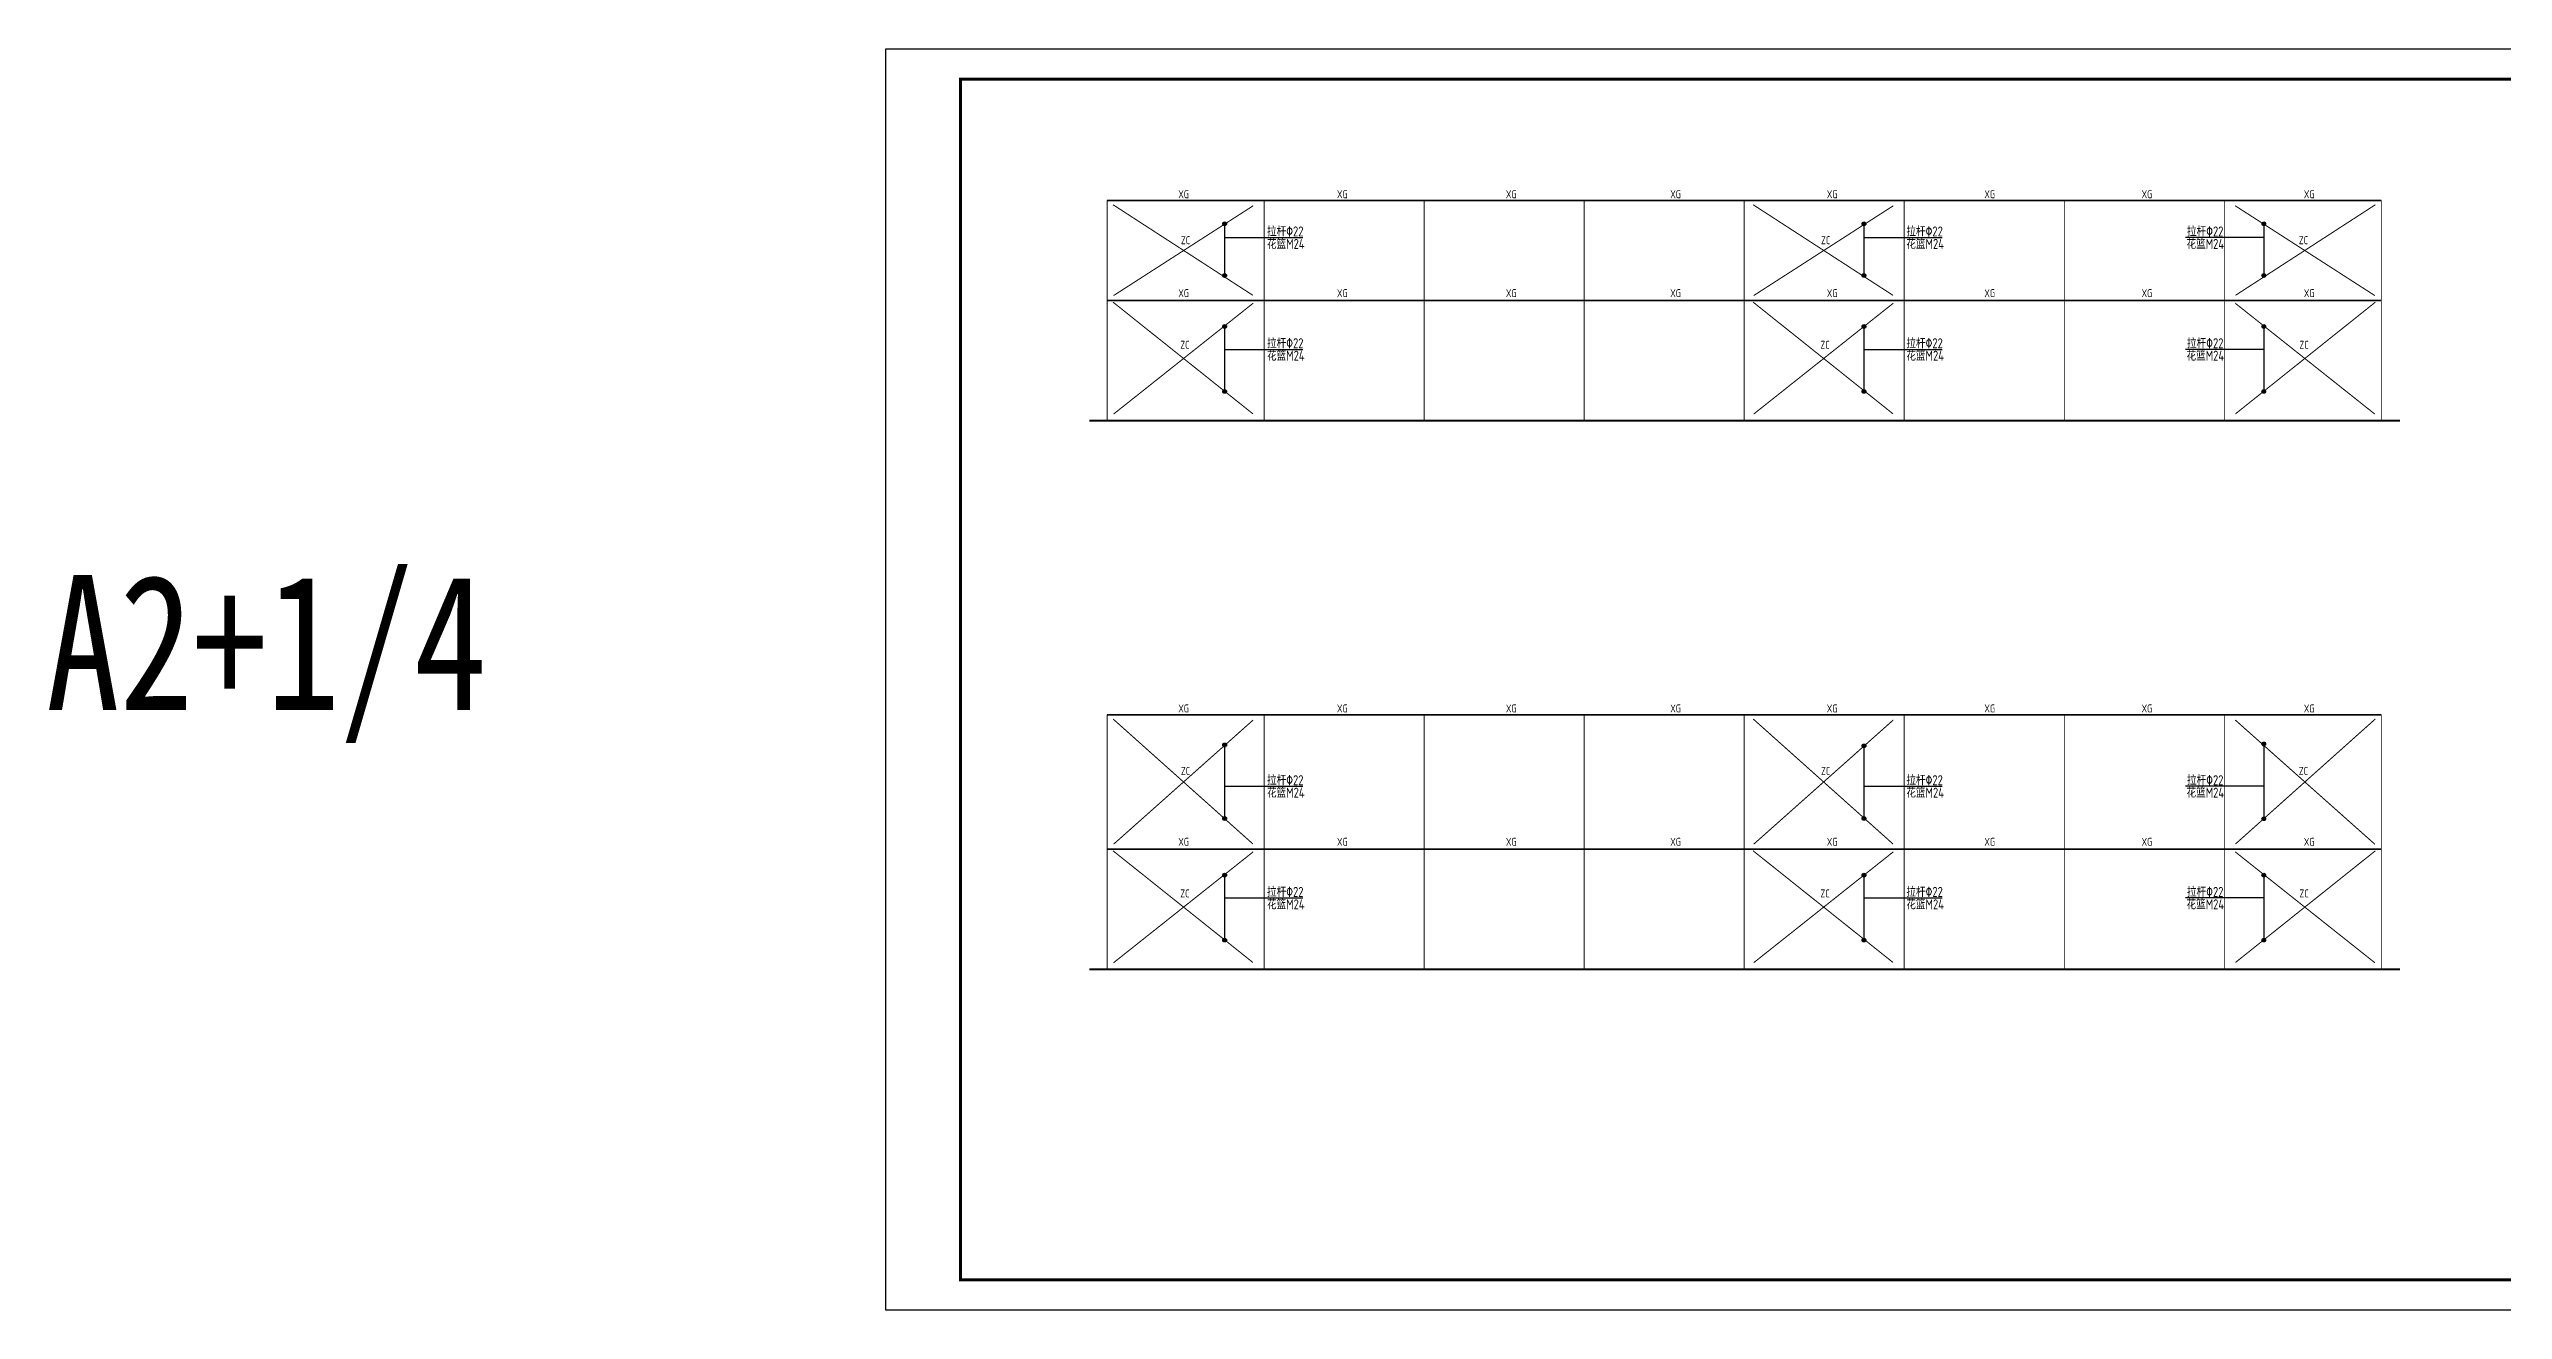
# Model space of a CAD drawing. Extents: x 32461 to 402082, y -617694 to 182569.
# Drawn here: x 32461 to 155135, y -432690 to -369690 of the extents above; entities that cross this region are included whole.
import ezdxf

# ---------------------------------------------------------------- set-up
doc = ezdxf.new("R2010")
doc.units = 0
doc.header["$LTSCALE"] = 1000
doc.header["$MEASUREMENT"] = 0
for name, color, linetype in [('3T_BAR', 7, 'CONTINUOUS'), ('PUB_DIM', 3, 'CONTINUOUS'), ('PUB_TEXT', 7, 'CONTINUOUS'), ('PUB_TITLE', 4, 'CONTINUOUS'), ('QL', 4, 'CONTINUOUS'), ('TEXT', 7, 'CONTINUOUS'), ('ZC', 6, 'CONTINUOUS'), ('屋面支撑', 1, 'CONTINUOUS'), ('系杆', 7, 'CONTINUOUS')]:
    doc.layers.add(name, color=color, linetype=linetype)
doc.styles.add('-黑体', font='simhei.ttf')
doc.styles.add('_HZDX', font='atssdeng.shx', dxfattribs={"width": 0.8, "bigfont": 'atssdchn.shx'})
doc.styles.add('TSSD_REIN', font='atssdeng.shx', dxfattribs={"width": 0.7, "bigfont": 'atssdchn.shx'})

msp = doc.modelspace()

# ---------------------------------------------------------------- hatches: boundary and pattern name
at = {"layer": 'PUB_DIM'}
for points in [[(91324, -378417.4, -1), (91136.3, -378417.4, -1)], [(123287, -378417.4, -1), (123099.2, -378417.4, -1)], [(143084.6, -378417.4, 1), (143272.3, -378417.4, 1)], [(91324, -381001.9, -1), (91136.3, -381001.9, -1)], [(123287, -381001.9, -1), (123099.2, -381001.9, -1)], [(143084.6, -381001.9, 1), (143272.3, -381001.9, 1)], [(91324, -383549.8, -1), (91136.3, -383549.8, -1)], [(123287, -383549.8, -1), (123099.2, -383549.8, -1)], [(143084.6, -383549.8, 1), (143272.3, -383549.8, 1)], [(91324, -386795.9, -1), (91136.3, -386795.9, -1)], [(123287, -386795.9, -1), (123099.2, -386795.9, -1)], [(143084.6, -386795.9, 1), (143272.3, -386795.9, 1)], [(91324, -404461.3, -1), (91136.3, -404461.3, -1)], [(123287, -404509.6, -1), (123099.2, -404509.6, -1)], [(143084.6, -404409.9, 1), (143272.3, -404409.9, 1)], [(91324, -408134.1, -1), (91136.3, -408134.1, -1)], [(123287, -408132.4, -1), (123099.2, -408132.4, -1)], [(143084.6, -408148.6, 1), (143272.3, -408148.6, 1)], [(91324, -410964.4, -1), (91136.3, -410964.4, -1)], [(123287, -410964.4, -1), (123099.2, -410964.4, -1)], [(143084.6, -410964.4, 1), (143272.3, -410964.4, 1)], [(91324, -414210.5, -1), (91136.3, -414210.5, -1)], [(123287, -414210.5, -1), (123099.2, -414210.5, -1)], [(143084.6, -414210.5, 1), (143272.3, -414210.5, 1)]]:
    msp.add_hatch(color=256, dxfattribs=at).paths.add_polyline_path(points)

# ---------------------------------------------------------------- linework, layer by layer
at = {"layer": '3T_BAR', "const_width": 100}
for points in [[(149988.3, -388255.2), (84466.5, -388255.2)], [(149988.3, -415669.8), (84466.5, -415669.8)]]:
    msp.add_lwpolyline(points, dxfattribs=at)
at = {"layer": 'PUB_DIM'}
for p, q in [((91230.2, -378436), (91230.2, -381001.9)), ((123193.1, -378436), (123193.1, -381001.9)), ((143178.4, -378436), (143178.4, -381001.9)), ((91230.2, -379106.6), (95137, -379106.6)), ((123193.1, -379106.6), (127099.9, -379106.6)), ((143178.4, -379106.6), (139271.6, -379106.6)), ((91230.2, -383568.4), (91230.2, -386795.9)), ((123193.1, -383568.4), (123193.1, -386795.9)), ((143178.4, -383568.4), (143178.4, -386795.9)), ((91230.2, -384693.1), (95137, -384693.1)), ((123193.1, -384693.1), (127099.9, -384693.1)), ((143178.4, -384693.1), (139271.6, -384693.1)), ((91230.2, -404479.9), (91230.2, -408134.1)), ((123193.1, -404528.2), (123193.1, -408132.4)), ((143178.4, -404428.5), (143178.4, -408148.6)), ((91230.2, -406526.3), (95137, -406526.3)), ((123193.1, -406526.3), (127099.9, -406526.3)), ((143178.4, -406526.3), (139271.6, -406526.3)), ((91230.2, -410983), (91230.2, -414210.5)), ((91230.2, -412107.7), (95137, -412107.7)), ((123193.1, -410983), (123193.1, -414210.5)), ((123193.1, -412107.7), (127099.9, -412107.7)), ((143178.4, -412107.7), (139271.6, -412107.7)), ((143178.4, -410983), (143178.4, -414210.5))]:
    msp.add_line(p, q, dxfattribs=at)
for centre in [(91230.2, -378417.4), (123193.1, -378417.4), (143178.4, -378417.4), (91230.2, -381001.9), (123193.1, -381001.9), (143178.4, -381001.9), (91230.2, -383549.8), (123193.1, -383549.8), (143178.4, -383549.8), (91230.2, -386795.9), (123193.1, -386795.9), (143178.4, -386795.9), (91230.2, -404461.3), (123193.1, -404509.6), (143178.4, -404409.9), (91230.2, -408134.1), (123193.1, -408132.4), (143178.4, -408148.6), (91230.2, -410964.4), (123193.1, -410964.4), (143178.4, -410964.4), (91230.2, -414210.5), (123193.1, -414210.5), (143178.4, -414210.5)]:
    msp.add_circle(centre, 93.9, dxfattribs=at)
at = {"layer": 'PUB_TITLE'}
msp.add_lwpolyline([(74273.1, -432690.1), (185723.1, -432690.1), (185723.1, -369690.1), (74273.1, -369690.1)], close=True, dxfattribs=at)
at = {"layer": 'PUB_TITLE', "const_width": 150}
msp.add_lwpolyline([(78023.1, -431190.1), (184223.1, -431190.1), (184223.1, -371190.1), (78023.1, -371190.1)], close=True, dxfattribs=at)
at = {"layer": 'QL', "const_width": 40}
for points in [[(85354.3, -388275.2), (85354.3, -377255.2)], [(93204.3, -388275.2), (93204.3, -377255.2)], [(101204.3, -388275.2), (101204.3, -377255.2)], [(109204.3, -388275.2), (109204.3, -377255.2)], [(117204.3, -388275.2), (117204.3, -377255.2)], [(125204.3, -388275.2), (125204.3, -377255.2)], [(133204.3, -388275.2), (133204.3, -377255.2)], [(141204.3, -388275.2), (141204.3, -377255.2)], [(149054.3, -388275.2), (149054.3, -377255.2)], [(85354.3, -415689.8), (85354.3, -402949.8)], [(93204.3, -415689.8), (93204.3, -402949.8)], [(101204.3, -415689.8), (101204.3, -402949.8)], [(109204.3, -415689.8), (109204.3, -402949.8)], [(117204.3, -415689.8), (117204.3, -402949.8)], [(125204.3, -415689.8), (125204.3, -402949.8)], [(133204.3, -415689.8), (133204.3, -402949.8)], [(141204.3, -415689.8), (141204.3, -402949.8)], [(149054.3, -415689.8), (149054.3, -402949.8)]]:
    msp.add_lwpolyline(points, dxfattribs=at)
at = {"layer": '屋面支撑', "const_width": 50}
for points in [[(92643.4, -381994.1), (85652.1, -377467.2)], [(85679.1, -382005.8), (92658.5, -377517.4)], [(124643.4, -381994.1), (117652.1, -377467.2)], [(117679.1, -382005.8), (124658.5, -377517.4)], [(148729.5, -382005.8), (141750.1, -377517.4)], [(141765.2, -381994.1), (148756.6, -377467.2)], [(92643.4, -387915), (85652.1, -382335.9)], [(85679.1, -387926.8), (92658.5, -382386.1)], [(124643.4, -387915), (117652.1, -382335.9)], [(117679.1, -387926.8), (124658.5, -382386.1)], [(148729.5, -387926.8), (141750.1, -382386.1)], [(141765.2, -387915), (148756.6, -382335.9)], [(92643.4, -409408.7), (85652.1, -403161.8)], [(85679.1, -409420.4), (92658.5, -403212)], [(124643.4, -409408.7), (117652.1, -403161.8)], [(117679.1, -409420.4), (124658.5, -403212)], [(148729.5, -409420.4), (141750.1, -403212)], [(141765.2, -409408.7), (148756.6, -403161.8)], [(92643.4, -415329.6), (85652.1, -409750.5)], [(124643.4, -415329.6), (117652.1, -409750.5)], [(141765.2, -415329.6), (148756.6, -409750.5)], [(85679.1, -415341.4), (92658.5, -409800.7)], [(117679.1, -415341.4), (124658.5, -409800.7)], [(148729.5, -415341.4), (141750.1, -409800.7)]]:
    msp.add_lwpolyline(points, dxfattribs=at)
at = {"layer": '系杆', "color": 3, "const_width": 80}
for points in [[(149054.3, -377255.2), (85354.3, -377255.2)], [(149054.3, -377255.2), (85354.3, -377255.2)], [(149054.3, -382255.2), (85354.3, -382255.2)], [(149054.3, -382255.2), (85354.3, -382255.2)], [(149054.3, -402949.8), (85354.3, -402949.8)], [(149054.3, -402949.8), (85354.3, -402949.8)], [(149054.3, -409669.8), (85354.3, -409669.8)], [(149054.3, -409669.8), (85354.3, -409669.8)]]:
    msp.add_lwpolyline(points, dxfattribs=at)

# ---------------------------------------------------------------- texts
at = {"layer": 'PUB_TEXT', "style": '_HZDX', "width": 0.8}
for s, p in [('拉杆%%13022', (93347, -379051.7)), ('拉杆%%13022', (125309.9, -379051.7)), ('拉杆%%13022', (139337.8, -379051.7)), ('花篮M24', (93347, -379674.8)), ('花篮M24', (125309.9, -379674.8)), ('花篮M24', (139316.2, -379674.8)), ('拉杆%%13022', (93347, -384638.2)), ('花篮M24', (93347, -385261.3)), ('拉杆%%13022', (125309.9, -384638.2)), ('花篮M24', (125309.9, -385261.3)), ('花篮M24', (139316.2, -385261.3)), ('拉杆%%13022', (139337.8, -384638.2)), ('拉杆%%13022', (93347, -406471.5)), ('拉杆%%13022', (125309.9, -406471.5)), ('拉杆%%13022', (139337.8, -406471.5)), ('花篮M24', (93347, -407094.5)), ('花篮M24', (125309.9, -407094.5)), ('花篮M24', (139316.2, -407094.5)), ('拉杆%%13022', (93347, -412052.8)), ('花篮M24', (93347, -412675.9)), ('拉杆%%13022', (125309.9, -412052.8)), ('花篮M24', (125309.9, -412675.9)), ('花篮M24', (139316.2, -412675.9)), ('拉杆%%13022', (139337.8, -412052.8))]:
    msp.add_text(s, height=500, dxfattribs=at).set_placement(p)
at = {"layer": 'TEXT', "color": 3, "width": 0.8}
for s, height, style, p in [('XG', 400, 'TSSD_REIN', (88914.6, -377142.4)), ('XG', 400, 'TSSD_REIN', (96846.8, -377142.4)), ('XG', 400, 'TSSD_REIN', (105291.5, -377142.4)), ('XG', 400, 'TSSD_REIN', (113508.3, -377142.4)), ('XG', 400, 'TSSD_REIN', (121333.8, -377142.4)), ('XG', 400, 'TSSD_REIN', (129211.4, -377142.4)), ('XG', 400, 'TSSD_REIN', (137072.4, -377142.4)), ('XG', 400, 'TSSD_REIN', (145182.5, -377142.4)), ('XG', 400, 'TSSD_REIN', (88914.6, -382086.6)), ('XG', 400, 'TSSD_REIN', (96846.8, -382086.6)), ('XG', 400, 'TSSD_REIN', (105291.5, -382086.6)), ('XG', 400, 'TSSD_REIN', (113508.3, -382086.6)), ('XG', 400, 'TSSD_REIN', (121333.8, -382086.6)), ('XG', 400, 'TSSD_REIN', (129211.4, -382086.6)), ('XG', 400, 'TSSD_REIN', (137072.4, -382086.6)), ('XG', 400, 'TSSD_REIN', (145182.5, -382086.6)), ('A2+1/4', 6753.37, '-黑体', (32306.9, -402713.8)), ('XG', 400, 'TSSD_REIN', (88914.6, -402837)), ('XG', 400, 'TSSD_REIN', (96846.8, -402837)), ('XG', 400, 'TSSD_REIN', (105291.5, -402837)), ('XG', 400, 'TSSD_REIN', (113508.3, -402837)), ('XG', 400, 'TSSD_REIN', (121333.8, -402837)), ('XG', 400, 'TSSD_REIN', (129211.4, -402837)), ('XG', 400, 'TSSD_REIN', (137072.4, -402837)), ('XG', 400, 'TSSD_REIN', (145182.5, -402837)), ('XG', 400, 'TSSD_REIN', (88914.6, -409501.2)), ('XG', 400, 'TSSD_REIN', (96846.8, -409501.2)), ('XG', 400, 'TSSD_REIN', (105291.5, -409501.2)), ('XG', 400, 'TSSD_REIN', (113508.3, -409501.2)), ('XG', 400, 'TSSD_REIN', (121333.8, -409501.2)), ('XG', 400, 'TSSD_REIN', (129211.4, -409501.2)), ('XG', 400, 'TSSD_REIN', (137072.4, -409501.2)), ('XG', 400, 'TSSD_REIN', (145182.5, -409501.2))]:
    msp.add_text(s, height=height, dxfattribs=dict(at, style=style)).set_placement(p)
at = {"layer": 'ZC', "style": 'TSSD_REIN', "width": 0.8}
for p in [(89046.3, -379438.4, 1872), (121046.3, -379438.4, 1872), (144931.5, -379438.4, 1872), (89015.2, -384666.5, 1872), (121015.2, -384666.5, 1872), (144962.6, -384666.5, 1872), (89046.3, -405959.4, 1872), (121046.3, -405959.4, 1872), (144931.5, -405959.4, 1872), (89015.2, -412081.1, 1872), (121015.2, -412081.1, 1872), (144962.6, -412081.1, 1872)]:
    msp.add_text('ZC', height=400, dxfattribs=at).set_placement(p)

doc.saveas('drawing.dxf')
